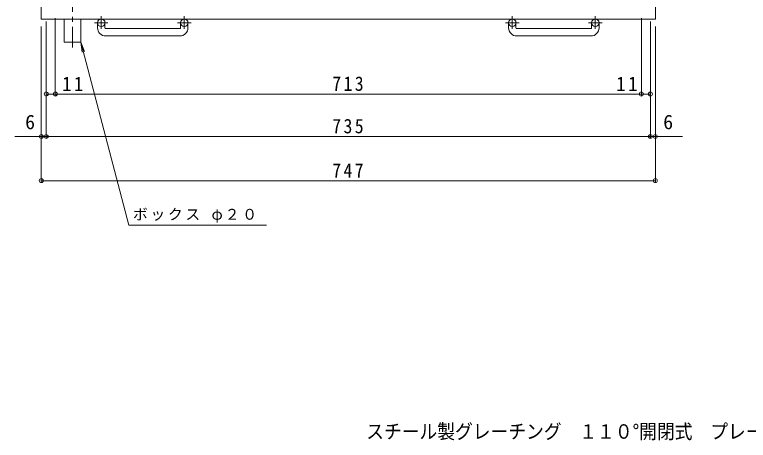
# Model space of a CAD drawing. Units: millimetres, scale not verified. Extents: x -1137 to 1060, y -823 to 758.
# Drawn here: x -940 to -47, y -793 to -275 of the extents above; entities that cross this region are included whole.
import ezdxf
from ezdxf.enums import TextEntityAlignment as Align

# ---------------------------------------------------------------- set-up
doc = ezdxf.new("R2010")
doc.units = ezdxf.units.MM
doc.header["$LTSCALE"] = 6
doc.header["$PDMODE"] = 32
doc.header["$PDSIZE"] = 4.8
doc.linetypes.add('CHAIN1', pattern=[8, 5, -1, 1, -1])
for name, color, linetype, lineweight in [('A-1', 2, 'Continuous', 9), ('A-4', 7, 'Continuous', 9), ('A-5', 7, 'Continuous', 9), ('A-9', 4, 'Continuous', 9)]:
    doc.layers.add(name, color=color, linetype=linetype, lineweight=lineweight)
doc.layers.add('F-5_F-5ﾚｲﾔ', color=2, linetype='Continuous')
doc.styles.add('ＭＳ ゴシック', font='')
doc.styles.get('ＭＳ ゴシック').set_extended_font_data('MS Gothic')

msp = doc.modelspace()

# ---------------------------------------------------------------- linework, layer by layer
at = {"layer": 'A-1'}
for p, q in [((-907.335, 539.326), (-907.335, -280.674)), ((-160.335, 539.326), (-160.335, -280.674)), ((-907.335, -280.674), (-160.335, -280.674)), ((-838.835, -291.275), (-838.835, -285.175)), ((-829.835, -291.275), (-829.835, -285.175)), ((-737.835, -291.275), (-737.835, -285.175)), ((-728.835, -291.275), (-728.835, -285.175)), ((-338.835, -291.275), (-338.835, -285.175)), ((-329.835, -291.275), (-329.835, -285.175)), ((-237.835, -291.275), (-237.835, -285.175)), ((-228.835, -291.275), (-228.835, -285.175)), ((-828.835, -292.275), (-738.835, -292.275)), ((-328.835, -292.275), (-238.835, -292.275)), ((-738.835, -301.275), (-828.835, -301.275)), ((-238.835, -301.275), (-328.835, -301.275))]:
    msp.add_line(p, q, dxfattribs=at)
at = {"layer": 'A-1', "linetype": 'CHAIN1'}
for p, q in [((-826.172, -285.175), (-842.579, -285.175)), ((-834.335, -277.068), (-834.335, -292.665)), ((-725.172, -285.175), (-741.579, -285.175)), ((-733.334, -277.068), (-733.334, -292.665)), ((-326.172, -285.175), (-342.579, -285.175)), ((-334.335, -277.068), (-334.335, -292.665)), ((-225.172, -285.175), (-241.579, -285.175)), ((-233.334, -277.068), (-233.334, -292.665))]:
    msp.add_line(p, q, dxfattribs=at)
at = {"layer": 'A-1'}
for centre in [(-834.335, -285.175), (-733.335, -285.175), (-334.335, -285.175), (-233.335, -285.175)]:
    msp.add_circle(centre, 4.5, dxfattribs=at)
for centre, radius, start, end in [((-828.835, -291.275), 10, 180, 270), ((-828.835, -291.275), 1, 180, 270), ((-738.835, -291.275), 10, 270, 0), ((-738.835, -291.275), 1, 270, 0), ((-328.835, -291.275), 10, 180, 270), ((-328.835, -291.275), 1, 180, 270), ((-238.835, -291.275), 10, 270, 0), ((-238.835, -291.275), 1, 270, 0)]:
    msp.add_arc(centre, radius, start, end, dxfattribs=at)
at = {"layer": 'A-4'}
for p, q in [((-901.335, -283.674), (-901.335, -425.355)), ((-890.334, -279.674), (-890.334, -373.711)), ((-177.334, -279.674), (-177.334, -373.711)), ((-166.335, -283.674), (-166.335, -425.355)), ((-907.335, -289.674), (-907.335, -479.122)), ((-160.335, -289.674), (-160.335, -479.122)), ((-901.334, -371.911), (-890.334, -371.911)), ((-901.334, -380.911), (-901.334, -373.711)), ((-890.334, -371.911), (-177.334, -371.911)), ((-177.334, -371.911), (-166.335, -371.911)), ((-939.675, -423.555), (-127.097, -423.555)), ((-907.335, -477.322), (-160.335, -477.322))]:
    msp.add_line(p, q, dxfattribs=at)
for p in [(-901.334, -371.911), (-890.334, -371.911), (-177.334, -371.911), (-166.335, -371.911), (-907.335, -423.555), (-901.335, -423.555), (-166.335, -423.555), (-160.335, -423.555), (-907.335, -477.322), (-160.335, -477.322)]:
    msp.add_point(p, dxfattribs=at)
at = {"layer": 'A-5'}
for q in [(-854.551, -320.223), (-857.703, -321.068)]:
    msp.add_line((-859.334, -308.675), q, dxfattribs=at)
msp.add_lwpolyline([(-859.334, -308.675), (-800.867, -531.62), (-633.348, -531.62)], dxfattribs=at)
at = {"layer": 'A-9', "linetype": 'CHAIN1'}
msp.add_line((-869.335, -241.971), (-869.335, -315.166), dxfattribs=at)
at = {"layer": 'A-9'}
msp.add_line((-859.334, -280.675), (-859.334, -308.675), dxfattribs=at)
msp.add_lwpolyline([(-879.335, -280.675), (-879.335, -308.675), (-859.334, -308.675)], dxfattribs=at)

# ---------------------------------------------------------------- texts
at = {"layer": 'A-4', "color": 2, "style": 'ＭＳ ゴシック'}
for p in [(-926.892, -419.955), (-150.706, -419.955)]:
    msp.add_text('6', height=17.6, dxfattribs=at).set_placement(p, align=Align.BOTTOM_LEFT)
at = {"layer": 'A-4', "color": 2, "char_height": 17.6, "attachment_point": 7, "style": 'ＭＳ ゴシック'}
for s, insert in [('\\T1.27;\\W0.95;11', (-881.988, -368.311)), ('\\T1.27;\\W0.9;713', (-553.334, -368.311)), ('\\T1.27;\\W0.95;11', (-207.936, -368.311)), ('\\T1.27;\\W0.9;735', (-553.335, -419.955)), ('\\T1.27;\\W0.9;747', (-553.335, -473.722))]:
    msp.add_mtext(s, dxfattribs=dict(at, insert=insert))
at = {"layer": 'A-5', "insert": (-795.771, -528.416), "char_height": 13.2, "attachment_point": 7, "style": 'ＭＳ ゴシック'}
msp.add_mtext('\\T1.18;ボックス\\~φ２０', dxfattribs=at)
at = {"layer": 'F-5_F-5ﾚｲﾔ', "style": 'ＭＳ ゴシック', "width": 0.9}
msp.add_text('スチール製グレーチング\u3000１１０°開閉式\u3000プレーンタイプ', height=17.6, dxfattribs=at).set_placement((-512.046, -796.524), align=Align.BOTTOM_LEFT)

doc.saveas('drawing.dxf')
